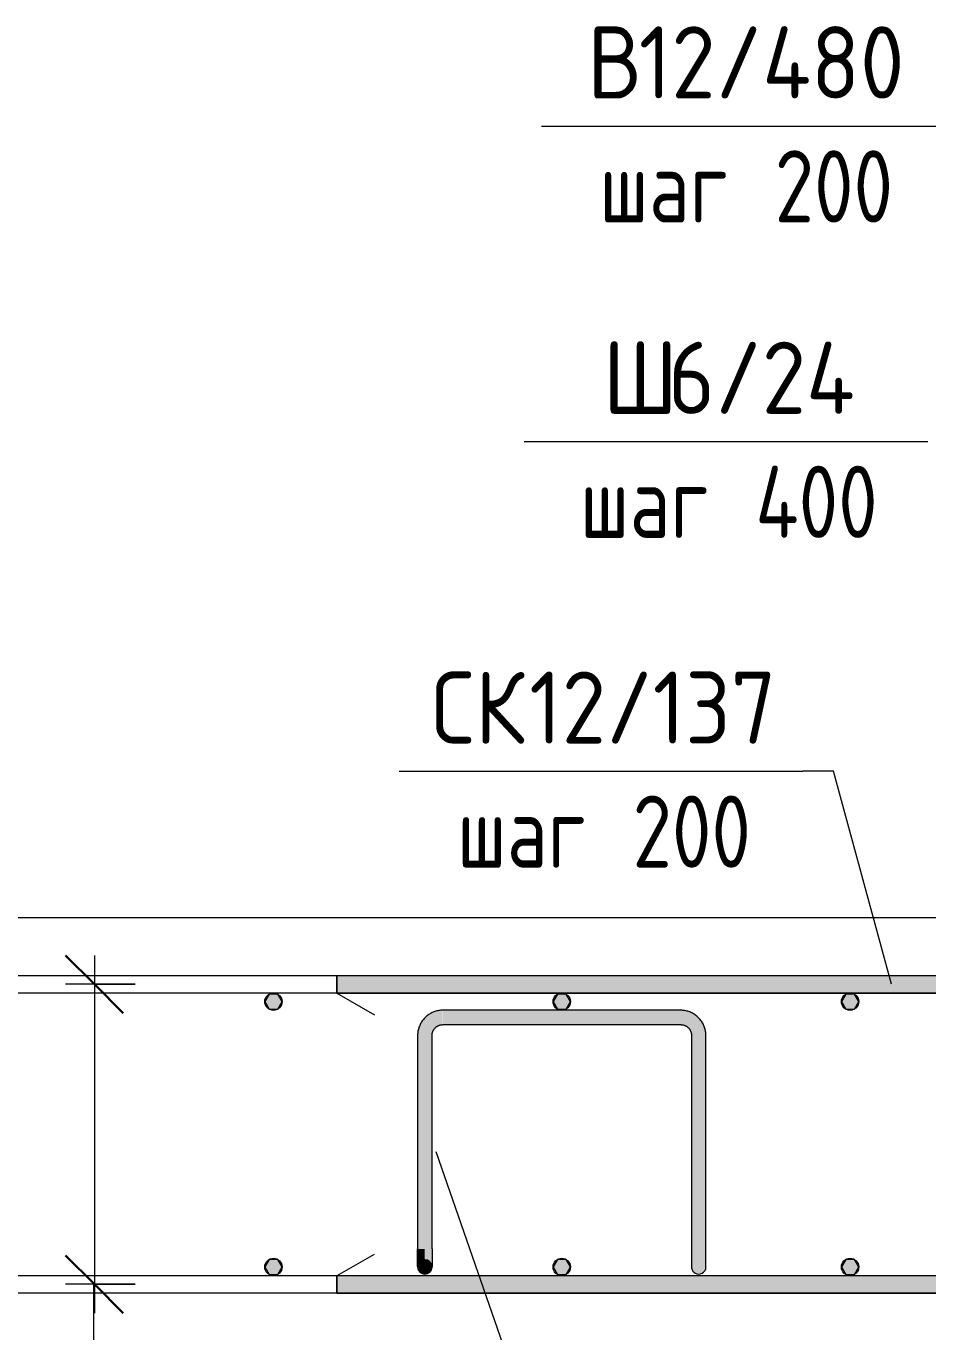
# Model space of a CAD drawing. Header units: millimetres. Extents: x 23200 to 49062, y -2858 to 35213.
# Drawn here: x 30935 to 31561, y -1987 to -1082 of the extents above; entities that cross this region are included whole.
import ezdxf

# ---------------------------------------------------------------- set-up
doc = ezdxf.new("R2010")
doc.units = ezdxf.units.MM
for name, color, linetype, lineweight in [('AA_Dim', 7, 'Continuous', 9), ('AA_Dim-20', 7, 'Continuous', 9), ('AA_Vinoska', 7, 'Continuous', 9), ('KR_Armatura', 7, 'Continuous', 20), ('KR_Armatura_Tonkie', 7, 'Continuous', 20), ('KR_Fundament', 7, 'Continuous', 20)]:
    doc.layers.add(name, color=color, linetype=linetype, lineweight=lineweight)
doc.styles.add('ISOCPEUR_1', font='isocpeur.ttf', dxfattribs={"width": 0.9, "height": 50})
doc.styles.add('ISOCPEUR_2', font='isocpeur.ttf', dxfattribs={"width": 0.8, "height": 50})
doc.dimstyles.new('10_Раскладка_арматуры_с_засечками', dxfattribs={"dimscale": 304.8, "dimtxt": 0.18, "dimasz": 0.131234, "dimexe": 0.065617, "dimexo": 0, "dimgap": 0, "dimtad": 1, "dimdec": 3, "dimrnd": 0.001, "dimdsep": 46, "dimtxsty": 'ISOCPEUR_2', "dimblk1": 'OBLIQUE', "dimblk2": 'OBLIQUE', "dimsah": 1, "dimcen": 0.09, "dimdle": 0.065617, "dimazin": 0, "dimtfac": 1, "dimtdec": 4, "dimtix": 1, "dimtmove": 0, "dimatfit": 3, "dimfxl": 1, "dimtvp": 1, "dimtolj": 1, "dimtzin": 0, "dimlwd": 18, "dimlwe": 18, "dimarcsym": 2})

# ---------------------------------------------------------------- blocks, each defined once
blk = doc.blocks.new('261_Лягушка _НесАрм_РабПлоск_ - 10 А240-3831397-Сечение 6')
at = {"layer": 'KR_Armatura_Tonkie'}
for points in [[(24886.78, -1781.5), (24891.06, -1781.5), (24894.72, -1772.66), (24903.56, -1769), (24903.46, -1764.01), (24898.69, -1764.7), (24894.18, -1766.73), (24891.03, -1769.5), (24888.22, -1773.68), (24886.73, -1776.9), (24886.23, -1781.5), (24886.73, -1781.5)], [(24903.56, -1769), (25068.56, -1769), (25068.56, -1764), (24903.56, -1764.17), (24903.56, -1767.71)], [(25083.56, -1781.5), (25086.06, -1781.5), (25085.36, -1776.63), (25083.33, -1772.12), (25080.56, -1768.96), (25076.38, -1766.16), (25073.47, -1764.72), (25068.56, -1764.17), (25068.56, -1769), (25077.4, -1772.66), (25081.06, -1781.5), (25082.36, -1781.5)], [(24893.56, -1781.5), (24896.06, -1781.5), (24897.99, -1775.93), (24903.56, -1773.83), (24903.46, -1769.04), (24894.72, -1772.66), (24891.06, -1781.5), (24892.36, -1781.5)], [(25043.72, -1774), (25068.56, -1773.83), (25068.56, -1769), (24903.56, -1769), (24903.56, -1774), (25036.33, -1774)], [(25077.01, -1781.5), (25081.06, -1781.5), (25077.4, -1772.66), (25068.56, -1769), (25068.56, -1774), (25074.13, -1775.93), (25076.23, -1781.5), (25076.73, -1781.5)], [(24886.73, -1929.5), (24891.06, -1929.5), (24891.06, -1781.5), (24886.06, -1781.5), (24886.23, -1929.5)], [(24895.39, -1929.5), (24896.06, -1929.5), (24895.89, -1781.5), (24891.06, -1781.5), (24891.06, -1929.5), (24895.04, -1929.5)], [(25081.06, -1929.5), (25081.06, -1781.5), (25076.06, -1781.5), (25076.23, -1929.5), (25079.77, -1929.5)], [(25081.06, -1929.5), (25086.06, -1929.5), (25085.89, -1781.5), (25081.06, -1781.5), (25081.06, -1917.89)], [(24886.23, -1940.71), (24887.09, -1939.04), (24887.53, -1938.46), (24888.56, -1937.67), (24889.77, -1937.17), (24891.06, -1937), (24891.06, -1929.5), (24886.06, -1929.5), (24886.18, -1939.93)], [(24891.06, -1947), (24892.36, -1946.83), (24893.56, -1946.33), (24894.6, -1945.54), (24895.39, -1944.5), (24895.89, -1943.29), (24896.06, -1942), (24895.89, -1940.71), (24895.16, -1939.19), (24894.6, -1938.46), (24893.56, -1937.67), (24892.36, -1937.17), (24891.06, -1937), (24889.77, -1937.17), (24888.56, -1937.67), (24887.53, -1938.46), (24886.73, -1939.5), (24886.23, -1940.71), (24886.06, -1942), (24886.23, -1943.29), (24886.85, -1944.66), (24887.53, -1945.54), (24888.56, -1946.33), (24889.77, -1946.83)], [(24896.06, -1942), (24895.94, -1935.69), (24895.89, -1929.5), (24891.06, -1929.5), (24891.06, -1937), (24892.36, -1937.17), (24893.56, -1937.67), (24894.6, -1938.46), (24895.39, -1939.5), (24895.89, -1940.71)], [(25081.06, -1947), (25081.06, -1929.5), (25076.06, -1929.5), (25076.16, -1939.83), (25076.23, -1943.29), (25076.84, -1944.64), (25077.85, -1945.78), (25078.56, -1946.33), (25079.77, -1946.83)], [(25081.06, -1947), (25082.36, -1946.83), (25083.56, -1946.33), (25084.6, -1945.54), (25085.39, -1944.5), (25085.95, -1942.86), (25086, -1940.82), (25085.95, -1935.86), (25085.89, -1929.5), (25081.06, -1929.5), (25081.06, -1945.67)]]:
    blk.add_hatch(color=256, dxfattribs=at).paths.add_polyline_path(points)
for p, q in [((25068.56, -1764), (24903.56, -1764)), ((24903.56, -1774), (25068.56, -1774)), ((24886.06, -1781.5), (24886.06, -1929.5)), ((24896.06, -1929.5), (24896.06, -1781.5)), ((25076.06, -1781.5), (25076.06, -1929.5)), ((25086.06, -1929.5), (25086.06, -1781.5)), ((24886.48, -1944), (24886.4, -1943.81)), ((24888.08, -1946.01), (24887.92, -1945.89)), ((24895.07, -1944.99), (24894.95, -1945.14)), ((24896.03, -1942.6), (24896, -1942.8)), ((24890.46, -1946.96), (24890.27, -1946.94)), ((24893.06, -1946.58), (24892.87, -1946.66))]:
    blk.add_line(p, q, dxfattribs=at)
at = {"layer": 'KR_Armatura_Tonkie', "flags": 128}
for points in [[(24903.56, -1764), (24902.86, -1764.01), (24902.16, -1764.06), (24901.47, -1764.13), (24900.77, -1764.22), (24900.08, -1764.35), (24899.4, -1764.5), (24898.73, -1764.68), (24898.06, -1764.89), (24897.4, -1765.12), (24896.75, -1765.38), (24896.11, -1765.67), (24895.48, -1765.98), (24894.87, -1766.31), (24894.27, -1766.67), (24893.68, -1767.06), (24893.11, -1767.46), (24892.56, -1767.89), (24892.02, -1768.34), (24891.51, -1768.82), (24891.01, -1769.31), (24890.53, -1769.82), (24890.07, -1770.35), (24889.64, -1770.9), (24889.23, -1771.46), (24888.84, -1772.04), (24888.47, -1772.64), (24888.13, -1773.25), (24887.81, -1773.88), (24887.52, -1774.51), (24887.25, -1775.16), (24887.01, -1775.82), (24886.8, -1776.48), (24886.61, -1777.16), (24886.45, -1777.84), (24886.32, -1778.53), (24886.21, -1779.22), (24886.13, -1779.91), (24886.08, -1780.61), (24886.06, -1781.31), (24886.06, -1781.5)], [(25086.06, -1781.5), (25086.05, -1780.8), (25086.01, -1780.1), (25085.94, -1779.41), (25085.84, -1778.71), (25085.71, -1778.02), (25085.56, -1777.34), (25085.38, -1776.66), (25085.17, -1776), (25084.94, -1775.34), (25084.68, -1774.69), (25084.39, -1774.05), (25084.08, -1773.42), (25083.75, -1772.8), (25083.39, -1772.2), (25083, -1771.62), (25082.6, -1771.05), (25082.17, -1770.5), (25081.72, -1769.96), (25081.25, -1769.44), (25080.75, -1768.95), (25080.24, -1768.47), (25079.71, -1768.01), (25079.16, -1767.58), (25078.6, -1767.16), (25078.02, -1766.77), (25077.42, -1766.41), (25076.81, -1766.07), (25076.19, -1765.75), (25075.55, -1765.46), (25074.9, -1765.19), (25074.25, -1764.95), (25073.58, -1764.73), (25072.9, -1764.55), (25072.22, -1764.39), (25071.54, -1764.25), (25070.84, -1764.15), (25070.15, -1764.07), (25069.45, -1764.02), (25068.75, -1764), (25068.56, -1764)], [(24896.06, -1781.5), (24896.07, -1781.2), (24896.09, -1780.9), (24896.12, -1780.6), (24896.16, -1780.31), (24896.21, -1780.01), (24896.28, -1779.72), (24896.35, -1779.43), (24896.44, -1779.14), (24896.54, -1778.86), (24896.65, -1778.58), (24896.78, -1778.31), (24896.91, -1778.04), (24897.05, -1777.77), (24897.21, -1777.52), (24897.37, -1777.27), (24897.55, -1777.02), (24897.73, -1776.78), (24897.92, -1776.55), (24898.13, -1776.33), (24898.34, -1776.12), (24898.56, -1775.92), (24898.78, -1775.72), (24899.02, -1775.53), (24899.26, -1775.36), (24899.51, -1775.19), (24899.76, -1775.03), (24900.03, -1774.89), (24900.29, -1774.75), (24900.57, -1774.62), (24900.84, -1774.51), (24901.13, -1774.41), (24901.41, -1774.31), (24901.7, -1774.23), (24901.99, -1774.17), (24902.29, -1774.11), (24902.58, -1774.06), (24902.88, -1774.03), (24903.18, -1774.01), (24903.48, -1774), (24903.56, -1774)], [(25068.56, -1774), (25068.86, -1774.01), (25069.16, -1774.02), (25069.46, -1774.05), (25069.76, -1774.1), (25070.05, -1774.15), (25070.34, -1774.21), (25070.63, -1774.29), (25070.92, -1774.38), (25071.2, -1774.48), (25071.48, -1774.59), (25071.76, -1774.71), (25072.02, -1774.85), (25072.29, -1774.99), (25072.55, -1775.15), (25072.8, -1775.31), (25073.04, -1775.48), (25073.28, -1775.67), (25073.51, -1775.86), (25073.73, -1776.06), (25073.94, -1776.27), (25074.15, -1776.49), (25074.34, -1776.72), (25074.53, -1776.96), (25074.71, -1777.2), (25074.87, -1777.45), (25075.03, -1777.7), (25075.18, -1777.97), (25075.31, -1778.23), (25075.44, -1778.5), (25075.55, -1778.78), (25075.65, -1779.06), (25075.75, -1779.35), (25075.83, -1779.64), (25075.9, -1779.93), (25075.95, -1780.23), (25076, -1780.52), (25076.03, -1780.82), (25076.05, -1781.12), (25076.06, -1781.42), (25076.06, -1781.5)], [(24886.06, -1941.64), (24886.06, -1941.51), (24886.06, -1941.37), (24886.06, -1941.2), (24886.06, -1941.01), (24886.06, -1940.81), (24886.06, -1940.59), (24886.06, -1940.35), (24886.06, -1940.09), (24886.06, -1939.82), (24886.06, -1939.53), (24886.06, -1939.22), (24886.06, -1938.9), (24886.06, -1938.56), (24886.06, -1938.21), (24886.06, -1937.84), (24886.06, -1937.46), (24886.06, -1937.07), (24886.06, -1936.67), (24886.06, -1936.25), (24886.06, -1935.83), (24886.06, -1935.39), (24886.06, -1934.95), (24886.06, -1934.49), (24886.06, -1934.03), (24886.06, -1933.56), (24886.06, -1933.08), (24886.06, -1932.6), (24886.06, -1932.12), (24886.06, -1931.62), (24886.06, -1931.13), (24886.06, -1930.63), (24886.06, -1930.13), (24886.06, -1929.63), (24886.06, -1929.5)], [(24896.06, -1929.5), (24896.06, -1930), (24896.06, -1930.5), (24896.06, -1931), (24896.06, -1931.49), (24896.06, -1931.98), (24896.06, -1932.47), (24896.06, -1932.95), (24896.06, -1933.43), (24896.06, -1933.9), (24896.06, -1934.37), (24896.06, -1934.82), (24896.06, -1935.27), (24896.06, -1935.71), (24896.06, -1936.14), (24896.06, -1936.56), (24896.06, -1936.96), (24896.06, -1937.36), (24896.06, -1937.74), (24896.06, -1938.11), (24896.06, -1938.47), (24896.06, -1938.81), (24896.06, -1939.13), (24896.06, -1939.45), (24896.06, -1939.74), (24896.06, -1940.02), (24896.06, -1940.28), (24896.06, -1940.52), (24896.06, -1940.75), (24896.06, -1940.96), (24896.06, -1941.15), (24896.06, -1941.32), (24896.06, -1941.48), (24896.06, -1941.61), (24896.06, -1941.72)], [(25076.06, -1929.5), (25076.06, -1930), (25076.06, -1930.5), (25076.06, -1931), (25076.06, -1931.49), (25076.06, -1931.98), (25076.06, -1932.47), (25076.06, -1932.95), (25076.06, -1933.43), (25076.06, -1933.9), (25076.06, -1934.37), (25076.06, -1934.82), (25076.06, -1935.27), (25076.06, -1935.71), (25076.06, -1936.14), (25076.06, -1936.56), (25076.06, -1936.96), (25076.06, -1937.36), (25076.06, -1937.74), (25076.06, -1938.11), (25076.06, -1938.47), (25076.06, -1938.81), (25076.06, -1939.13), (25076.06, -1939.45), (25076.06, -1939.74), (25076.06, -1940.02), (25076.06, -1940.28), (25076.06, -1940.52), (25076.06, -1940.75), (25076.06, -1940.96), (25076.06, -1941.15), (25076.06, -1941.32), (25076.06, -1941.48), (25076.06, -1941.61), (25076.06, -1941.72), (25076.06, -1941.82), (25076.06, -1941.89), (25076.06, -1941.95), (25076.06, -1941.98), (25076.06, -1942), (25076.06, -1942)], [(25086.06, -1942), (25086.06, -1941.99), (25086.06, -1941.96), (25086.06, -1941.91), (25086.06, -1941.84), (25086.06, -1941.75), (25086.06, -1941.64), (25086.06, -1941.51), (25086.06, -1941.37), (25086.06, -1941.2), (25086.06, -1941.01), (25086.06, -1940.81), (25086.06, -1940.59), (25086.06, -1940.35), (25086.06, -1940.09), (25086.06, -1939.82), (25086.06, -1939.53), (25086.06, -1939.22), (25086.06, -1938.9), (25086.06, -1938.56), (25086.06, -1938.21), (25086.06, -1937.84), (25086.06, -1937.46), (25086.06, -1937.07), (25086.06, -1936.67), (25086.06, -1936.25), (25086.06, -1935.83), (25086.06, -1935.39), (25086.06, -1934.95), (25086.06, -1934.49), (25086.06, -1934.03), (25086.06, -1933.56), (25086.06, -1933.08), (25086.06, -1932.6), (25086.06, -1932.12), (25086.06, -1931.62), (25086.06, -1931.13), (25086.06, -1930.63), (25086.06, -1930.13), (25086.06, -1929.63), (25086.06, -1929.5)]]:
    blk.add_lwpolyline(points, dxfattribs=at)
at = {"layer": 'KR_Armatura_Tonkie'}
for centre, start, end in [((24891.06, -1942), 90, 270), ((24891.06, -1942), 270, 90), ((25081.06, -1942), 180, 210), ((25081.06, -1942), 212.04044, 270), ((25081.06, -1942), 270, 327.95956), ((25081.06, -1942), 330, 0)]:
    blk.add_arc(centre, 5, start, end, dxfattribs=at)
blk = doc.blocks.new('350_Стержень П торец СК-СГ _НесАрм_РабПлоск_ - 350_Стержень П торец СК-СГ _НесАрм_РабПлоск_-3831276-Сечение 6')
at = {"layer": 'KR_Armatura_Tonkie'}
for p, q in [((25322.06, -1740.13), (24830.06, -1740.13)), ((24830.06, -1751.92), (24830.06, -1740.33)), ((24830.06, -1740.33), (24830.06, -1751.92)), ((25388.06, -1740.13), (25334.06, -1740.13)), ((25398.48, -1741.44), (25396.85, -1741.06)), ((25400.1, -1741.89), (25398.48, -1741.44)), ((24830.06, -1752.13), (25322.06, -1752.13)), ((24830.06, -1752.13), (24856.04, -1767.13)), ((25334.06, -1752.13), (25388.06, -1752.13)), ((25418.06, -1782.13), (25418.06, -1918.13)), ((25430.06, -1918.13), (25430.06, -1782.13)), ((24830.27, -1948.01), (24856.04, -1933.13)), ((25334.91, -1948.13), (24830.06, -1948.13)), ((24830.06, -1948.33), (24830.06, -1959.92)), ((24830.06, -1958.37), (24830.06, -1948.33)), ((24830.06, -1959.92), (24830.06, -1958.37)), ((24830.06, -1960.13), (25388.06, -1960.13))]:
    blk.add_line(p, q, dxfattribs=at)
at = {"layer": 'KR_Armatura_Tonkie', "flags": 128}
for points in [[(25396.85, -1741.06), (25395.2, -1740.74), (25393.54, -1740.48), (25391.87, -1740.3), (25390.19, -1740.18), (25388.51, -1740.13), (25388.06, -1740.13)], [(25406.08, -1744.19), (25404.83, -1743.62), (25403.28, -1742.98), (25401.7, -1742.4), (25400.1, -1741.89)], [(25430.06, -1782.13), (25430.03, -1780.45), (25429.93, -1778.77), (25429.76, -1777.1), (25429.52, -1775.43), (25429.22, -1773.78), (25428.86, -1772.14), (25428.43, -1770.52), (25427.93, -1768.91), (25427.37, -1767.33), (25426.75, -1765.77), (25426.06, -1764.24), (25425.31, -1762.73), (25424.51, -1761.26), (25423.65, -1759.82), (25422.73, -1758.41), (25421.75, -1757.04), (25420.72, -1755.72), (25419.64, -1754.43), (25418.5, -1753.19), (25418.05, -1752.73)], [(25417.57, -1948.01), (25418.19, -1947.39), (25419.34, -1946.16), (25420.43, -1944.89), (25421.48, -1943.57), (25422.47, -1942.21), (25423.4, -1940.82), (25424.28, -1939.39), (25425.1, -1937.92), (25425.87, -1936.42), (25426.57, -1934.9), (25427.21, -1933.35), (25427.78, -1931.77), (25428.3, -1930.17), (25428.75, -1928.55), (25429.13, -1926.91), (25429.45, -1925.26), (25429.7, -1923.6), (25429.89, -1921.93), (25430.01, -1920.26), (25430.06, -1918.58), (25430.06, -1918.13)], [(25391.18, -1960.01), (25391.42, -1959.99), (25393.09, -1959.82), (25394.75, -1959.59), (25396.41, -1959.29), (25398.04, -1958.92), (25399.67, -1958.49), (25401.27, -1957.99), (25402.86, -1957.43), (25404.42, -1956.81), (25405.95, -1956.13), (25407.46, -1955.38), (25408.93, -1954.57)], [(25408.93, -1954.57), (25410.37, -1953.71), (25411.78, -1952.79), (25413.14, -1951.81), (25414.47, -1950.78), (25415.76, -1949.7), (25417, -1948.57), (25417.57, -1948.01)], [(25388.06, -1960.13), (25389.74, -1960.09), (25391.18, -1960.01)]]:
    blk.add_lwpolyline(points, dxfattribs=at)
blk = doc.blocks.new('350_Стержень П торец СК-СГ _НесАрм_РабПлоск_ - 350_Стержень П торец СК-СГ _НесАрм_РабПлоск_-V20-Сечение 6')
at = {"layer": 'KR_Armatura_Tonkie'}
h = blk.add_hatch(color=256, dxfattribs=at)
h.paths.add_polyline_path([(24837.03, -1752.13), (25322.06, -1751.92), (25322.06, -1740.13), (24830.06, -1740.33), (24830.06, -1752.13)])
h.paths.add_polyline_path([(25385.1, -1752.13), (25388.06, -1751.92), (25388.06, -1740.13), (25334.06, -1740.33), (25334.06, -1752.13), (25368.49, -1752.13)])
h = blk.add_hatch(color=256, dxfattribs=at)
h.paths.add_polyline_path([(25418.32, -1782.13), (25430.06, -1782.13), (25428.43, -1770.78), (25424.43, -1761.13), (25418.06, -1752.82), (25418.27, -1782.13)])
h.paths.add_polyline_path([(25406.06, -1758.45), (25406.06, -1744.51), (25398.93, -1741.56), (25388.06, -1740.33), (25388.06, -1752.13), (25395.83, -1753.15), (25403.06, -1756.15), (25404.7, -1757.41)])
for points in [[(25418.27, -1918.13), (25430.06, -1918.13), (25429.86, -1782.13), (25418.06, -1782.13), (25418.06, -1918.13)], [(25388.06, -1960.13), (25398.93, -1958.69), (25409.33, -1954.29), (25417.76, -1947.82), (25424.43, -1939.13), (25428.63, -1929), (25429.86, -1918.13), (25418.06, -1918.13), (25416.63, -1928.88), (25412.43, -1939.01), (25405.1, -1948.21), (25396.61, -1954.57), (25388.06, -1958.11), (25388.06, -1960.01)], [(24830.06, -1960.13), (25388.06, -1959.92), (25388.06, -1958.11), (25386.93, -1958.57), (25376.06, -1960.01), (25362.51, -1959.8), (25352.5, -1958.29), (25342.57, -1954), (25334.91, -1948.13), (24830.06, -1948.33), (24830.06, -1960.01)]]:
    blk.add_hatch(color=256, dxfattribs=at).paths.add_polyline_path(points)
for p, q in [((25322.06, -1740.13), (24830.06, -1740.13)), ((24830.06, -1740.33), (24830.06, -1740.13)), ((24830.06, -1740.93), (24830.06, -1740.33)), ((24830.06, -1740.33), (24830.06, -1741.88)), ((24830.06, -1747.68), (24830.06, -1740.93)), ((24830.06, -1741.88), (24830.06, -1746.13)), ((24830.06, -1746.13), (24830.06, -1747.68)), ((25388.06, -1740.13), (25334.06, -1740.13)), ((24830.06, -1751.92), (24830.06, -1747.68)), ((24830.06, -1747.68), (24830.06, -1749.13)), ((24830.06, -1749.13), (24830.06, -1751.92)), ((24830.06, -1752.13), (24830.06, -1751.92)), ((24830.06, -1752.13), (25322.06, -1752.13)), ((24830.06, -1752.13), (24856.04, -1767.13)), ((25334.06, -1752.13), (25388.06, -1752.13)), ((25418.06, -1782.13), (25418.06, -1918.13)), ((25430.06, -1918.13), (25430.06, -1782.13)), ((24830.27, -1948.01), (24856.04, -1933.13)), ((25334.91, -1948.13), (24830.06, -1948.13)), ((24830.06, -1948.93), (24830.06, -1948.13)), ((24830.06, -1948.33), (24830.06, -1952.57)), ((24830.06, -1949.88), (24830.06, -1948.93)), ((24830.06, -1951.13), (24830.06, -1949.88)), ((24830.06, -1952.57), (24830.06, -1951.13)), ((24830.06, -1952.57), (24830.06, -1957.13)), ((24830.06, -1954.13), (24830.06, -1952.57)), ((24830.06, -1958.37), (24830.06, -1954.13)), ((24830.06, -1957.13), (24830.06, -1959.92)), ((24830.06, -1959.32), (24830.06, -1958.37)), ((24830.06, -1959.92), (24830.06, -1959.32)), ((24830.06, -1960.13), (24830.06, -1959.92)), ((24830.06, -1960.13), (25388.06, -1960.13))]:
    blk.add_line(p, q, dxfattribs=at)
at = {"layer": 'KR_Armatura_Tonkie', "flags": 128}
for points in [[(25406.08, -1744.19), (25404.83, -1743.62), (25403.28, -1742.98), (25401.7, -1742.4), (25400.1, -1741.89), (25398.48, -1741.44), (25396.85, -1741.06), (25395.2, -1740.74), (25393.54, -1740.48), (25391.87, -1740.3), (25390.19, -1740.18), (25388.51, -1740.13), (25388.06, -1740.13)], [(25388.06, -1752.13), (25389.26, -1752.15), (25390.46, -1752.22), (25391.65, -1752.34), (25392.84, -1752.51), (25394.02, -1752.72), (25395.19, -1752.99), (25396.35, -1753.29), (25397.5, -1753.65), (25398.63, -1754.05), (25399.74, -1754.49), (25400.84, -1754.98), (25401.91, -1755.52), (25402.97, -1756.09), (25404, -1756.71), (25405, -1757.37), (25405.98, -1758.06)], [(25430.06, -1782.13), (25430.03, -1780.45), (25429.93, -1778.77), (25429.76, -1777.1), (25429.52, -1775.43), (25429.22, -1773.78), (25428.86, -1772.14), (25428.43, -1770.52), (25427.93, -1768.91), (25427.37, -1767.33), (25426.75, -1765.77), (25426.06, -1764.24), (25425.31, -1762.73), (25424.51, -1761.26), (25423.65, -1759.82), (25422.73, -1758.41), (25421.75, -1757.04), (25420.72, -1755.72), (25419.64, -1754.43), (25418.5, -1753.19), (25418.05, -1752.73)], [(25418.06, -1918.13), (25418.04, -1919.33), (25417.97, -1920.52), (25417.85, -1921.72), (25417.68, -1922.91), (25417.46, -1924.09), (25417.2, -1925.26), (25417.01, -1925.96)], [(25417.57, -1948.01), (25418.19, -1947.39), (25419.34, -1946.16), (25420.43, -1944.89), (25421.48, -1943.57), (25422.47, -1942.21), (25423.4, -1940.82), (25424.28, -1939.39), (25425.1, -1937.92), (25425.87, -1936.42), (25426.57, -1934.9), (25427.21, -1933.35), (25427.78, -1931.77), (25428.3, -1930.17), (25428.75, -1928.55), (25429.13, -1926.91), (25429.45, -1925.26), (25429.7, -1923.6), (25429.89, -1921.93), (25430.01, -1920.26), (25430.06, -1918.58), (25430.06, -1918.13)], [(25391.18, -1960.01), (25391.42, -1959.99), (25393.09, -1959.82), (25394.75, -1959.59), (25396.41, -1959.29), (25398.04, -1958.92), (25399.67, -1958.49), (25401.27, -1957.99), (25402.86, -1957.43), (25404.42, -1956.81), (25405.95, -1956.13), (25407.46, -1955.38), (25408.93, -1954.57), (25410.37, -1953.71), (25411.78, -1952.79), (25413.14, -1951.81), (25414.47, -1950.78)], [(25414.47, -1950.78), (25415.76, -1949.7), (25417, -1948.57), (25417.57, -1948.01)], [(25388.06, -1960.13), (25389.74, -1960.09), (25391.18, -1960.01)]]:
    blk.add_lwpolyline(points, dxfattribs=at)
blk = doc.blocks.new('042_М_Арматуры - Диам длина поз _ Комментарий-2260297-Сечение 6')
at = {"layer": 'AA_Vinoska'}
blk.add_line((24873.36, -1598.26), (25153.36, -1598.26), dxfattribs=at)
blk = doc.blocks.new('DIMBLOCK79-Сечение 6')
at = {"layer": 'AA_Dim-20', "lineweight": 30}
for p, q in [((30982.45, -1746), (30962.45, -1726)), ((30982.45, -1746), (31002.45, -1766)), ((30982.45, -1954.01), (30962.45, -1934.01)), ((30982.45, -1954.01), (31002.45, -1974.01))]:
    blk.add_line(p, q, dxfattribs=at)
at = {"layer": 'AA_Dim-20', "lineweight": 18}
for p, q in [((30982.45, -1726), (30982.45, -1974.01)), ((31010.73, -1746), (30962.45, -1746)), ((30982.45, -1746), (31010.73, -1746)), ((31010.73, -1954.01), (30962.45, -1954.01)), ((30982.45, -1954.01), (31010.73, -1954.01))]:
    blk.add_line(p, q, dxfattribs=at)
blk = doc.blocks.new('_Oblique')
at = {"color": 0, "linetype": 'ByBlock', "lineweight": -2}
blk.add_line((-0.5, -0.5), (0.5, 0.5), dxfattribs=at)
blk = doc.blocks.new('042_М_Арматуры - Диам длина поз _ Шаг-2260295-Сечение 6')
at = {"layer": 'AA_Vinoska'}
blk.add_line((24200.94, -1598.26), (24480.94, -1598.26), dxfattribs=at)

msp = doc.modelspace()

# ---------------------------------------------------------------- hatches: boundary and pattern name
at = {"layer": 'KR_Armatura'}
h = msp.add_hatch(color=256, dxfattribs=at)
edge = h.paths.add_edge_path()
edge.add_arc((31106.6573, -1758), 6, 0, 360)
for points in [[(31103.6573, -1763.1962), (31109.6573, -1763.1962), (31112.6573, -1758), (31109.6573, -1752.8038), (31103.6573, -1752.8038), (31100.6573, -1758)], [(31309.6573, -1763.1962), (31312.6573, -1758), (31309.6573, -1752.8038), (31303.6573, -1752.8038), (31300.6573, -1758), (31303.6573, -1763.1962)], [(31503.6573, -1763.1962), (31509.6573, -1763.1962), (31512.6573, -1758), (31509.6573, -1752.8038), (31503.6573, -1752.8038), (31500.6573, -1758)], [(31103.6573, -1947.1962), (31109.6573, -1947.1962), (31112.6573, -1942), (31109.6573, -1936.8038), (31103.6573, -1936.8038), (31100.6573, -1942)], [(31303.6573, -1947.1962), (31309.6573, -1947.1962), (31312.6573, -1942), (31309.6573, -1936.8038), (31303.6573, -1936.8038), (31300.6573, -1942)], [(31503.6573, -1947.1962), (31509.6573, -1947.1962), (31512.6573, -1942), (31509.6573, -1936.8038), (31503.6573, -1936.8038), (31500.6573, -1942)]]:
    msp.add_hatch(color=256, dxfattribs=at).paths.add_polyline_path(points)
h = msp.add_hatch(color=256, dxfattribs=at)
edge = h.paths.add_edge_path()
edge.add_arc((31306.6573, -1758), 6, 0, 360)
h = msp.add_hatch(color=256, dxfattribs=at)
edge = h.paths.add_edge_path()
edge.add_arc((31506.6573, -1758), 6, 0, 360)
h = msp.add_hatch(color=256, dxfattribs=at)
edge = h.paths.add_edge_path()
edge.add_arc((31106.6573, -1942), 6, 0, 360)
h = msp.add_hatch(color=256, dxfattribs=at)
edge = h.paths.add_edge_path()
edge.add_arc((31306.6573, -1942), 6, 0, 360)
h = msp.add_hatch(color=256, dxfattribs=at)
edge = h.paths.add_edge_path()
edge.add_arc((31506.6573, -1942), 6, 0, 360)

# ---------------------------------------------------------------- linework, layer by layer
at = {"layer": 'AA_Vinoska'}
for p, q in [((31495.2127, -1598.2558), (31473.9513, -1598.2558)), ((31535.373, -1745.904), (31495.2127, -1598.2558)), ((31219.2201, -1861.9719), (31431.5312, -2473.0822)), ((30981.9237, -1953.8225), (30981.9237, -2293.3488))]:
    msp.add_line(p, q, dxfattribs=at)
at = {"layer": 'KR_Armatura'}
for p, q in [((31103.6573, -1752.8038), (31100.6573, -1758)), ((31109.6573, -1752.8038), (31103.6573, -1752.8038)), ((31112.6573, -1758), (31109.6573, -1752.8038)), ((31303.6573, -1752.8038), (31300.6573, -1758)), ((31309.6573, -1752.8038), (31303.6573, -1752.8038)), ((31312.6573, -1758), (31309.6573, -1752.8038)), ((31503.6573, -1752.8038), (31500.6573, -1758)), ((31509.6573, -1752.8038), (31503.6573, -1752.8038)), ((31512.6573, -1758), (31509.6573, -1752.8038)), ((31100.6573, -1758), (31103.6573, -1763.1962)), ((31103.6573, -1763.1962), (31109.6573, -1763.1962)), ((31109.6573, -1763.1962), (31112.6573, -1758)), ((31300.6573, -1758), (31303.6573, -1763.1962)), ((31303.6573, -1763.1962), (31309.6573, -1763.1962)), ((31309.6573, -1763.1962), (31312.6573, -1758)), ((31500.6573, -1758), (31503.6573, -1763.1962)), ((31503.6573, -1763.1962), (31509.6573, -1763.1962)), ((31509.6573, -1763.1962), (31512.6573, -1758)), ((31103.6573, -1936.8038), (31100.6573, -1942)), ((31109.6573, -1936.8038), (31103.6573, -1936.8038)), ((31112.6573, -1942), (31109.6573, -1936.8038)), ((31303.6573, -1936.8038), (31300.6573, -1942)), ((31309.6573, -1936.8038), (31303.6573, -1936.8038)), ((31312.6573, -1942), (31309.6573, -1936.8038)), ((31503.6573, -1936.8038), (31500.6573, -1942)), ((31509.6573, -1936.8038), (31503.6573, -1936.8038)), ((31512.6573, -1942), (31509.6573, -1936.8038)), ((31100.6573, -1942), (31103.6573, -1947.1962)), ((31109.6573, -1947.1962), (31112.6573, -1942)), ((31300.6573, -1942), (31303.6573, -1947.1962)), ((31309.6573, -1947.1962), (31312.6573, -1942)), ((31500.6573, -1942), (31503.6573, -1947.1962)), ((31509.6573, -1947.1962), (31512.6573, -1942)), ((31103.6573, -1947.1962), (31109.6573, -1947.1962)), ((31303.6573, -1947.1962), (31309.6573, -1947.1962)), ((31503.6573, -1947.1962), (31509.6573, -1947.1962))]:
    msp.add_line(p, q, dxfattribs=at)
for centre in [(31106.6573, -1758), (31306.6573, -1758), (31506.6573, -1758), (31106.6573, -1942), (31306.6573, -1942), (31506.6573, -1942)]:
    msp.add_circle(centre, 6, dxfattribs=at)
at = {"layer": 'KR_Armatura_Tonkie'}
for p, q in [((30250.6573, -1740), (31740.6573, -1740)), ((30250.6573, -1752), (31740.6573, -1752)), ((30250.6573, -1948.006), (31740.6573, -1948.006)), ((30250.6573, -1960.006), (31740.6573, -1960.006))]:
    msp.add_line(p, q, dxfattribs=at)
at = {"layer": 'KR_Fundament'}
msp.add_line((31590.6579, -1700), (30200.6576, -1700), dxfattribs=at)

# ---------------------------------------------------------------- block references
at = {"layer": 'AA_Vinoska'}
for name, p in [('042_М_Арматуры - Диам длина поз _ Комментарий-2260297-Сечение 6', (6419.1893, 447.3014)), ('042_М_Арматуры - Диам длина поз _ Шаг-2260295-Сечение 6', (7079.7022, 228.6431)), ('042_М_Арматуры - Диам длина поз _ Комментарий-2260297-Сечение 6', (6320.5957, 0))]:
    msp.add_blockref(name, p, dxfattribs=at)
at = {"layer": 'KR_Armatura_Tonkie'}
for name in ['350_Стержень П торец СК-СГ _НесАрм_РабПлоск_ - 350_Стержень П торец СК-СГ _НесАрм_РабПлоск_-3831276-Сечение 6', '350_Стержень П торец СК-СГ _НесАрм_РабПлоск_ - 350_Стержень П торец СК-СГ _НесАрм_РабПлоск_-V20-Сечение 6', '261_Лягушка _НесАрм_РабПлоск_ - 10 А240-3831397-Сечение 6']:
    msp.add_blockref(name, (6320.5957, 0), dxfattribs=at)

# ---------------------------------------------------------------- texts
at = {"layer": 'AA_Vinoska', "char_height": 50, "attachment_point": 1}
for s, insert, width, style in [('\\fISOCPEUR|b0|i0|c204|p34|;\\W.9;В', (31324.3777, -1081.8724), 43.291125, 'ISOCPEUR_1'), ('12/480', (31360.0965, -1081.8724), 226.556887, 'ISOCPEUR_1'), (' 200', (31428.8861, -1167.8534), 133.4008, 'ISOCPEUR_2'), ('шаг', (31332.5777, -1167.8534), 116.7257, 'ISOCPEUR_2'), ('\\fISOCPEUR|b0|i0|c204|p34|;\\W.9;Ш', (31335.1596, -1300.5307), 54.835425, 'ISOCPEUR_1'), ('6/24', (31380.4034, -1300.5307), 160.177163, 'ISOCPEUR_1'), (' 400', (31415.468, -1386.5117), 137.2489, 'ISOCPEUR_2'), ('шаг', (31319.1596, -1386.5117), 116.7257, 'ISOCPEUR_2'), ('СК', (31216.2441, -1529.1738), 82.253137, 'ISOCPEUR_1'), ('12/137', (31284.1098, -1529.1738), 210.683475, 'ISOCPEUR_1'), (' 200', (31330.2925, -1615.1548), 133.4008, 'ISOCPEUR_2'), ('шаг', (31233.9841, -1615.1548), 116.7257, 'ISOCPEUR_2')]:
    msp.add_mtext(s, dxfattribs=dict(at, insert=insert, width=width, style=style))

# ---------------------------------------------------------------- dimensions: what is measured, and where the dimension line sits
at = {"layer": 'AA_Dim', "lineweight": 18}
dim = msp.add_linear_dim(base=(30982.4454, -1954.006), p1=(31010.7297, -1746), p2=(31010.7297, -1954.006), angle=90, dimstyle='10_Раскладка_арматуры_с_засечками', override={"dimpost": '<>', "dimfxl": 208.005969}, dxfattribs=at)
dim.commit()
dim.dimension.update_dxf_attribs({"geometry": 'DIMBLOCK79-Сечение 6', "text_midpoint": (30957.4454, -1850.003)})

doc.saveas('drawing.dxf')
